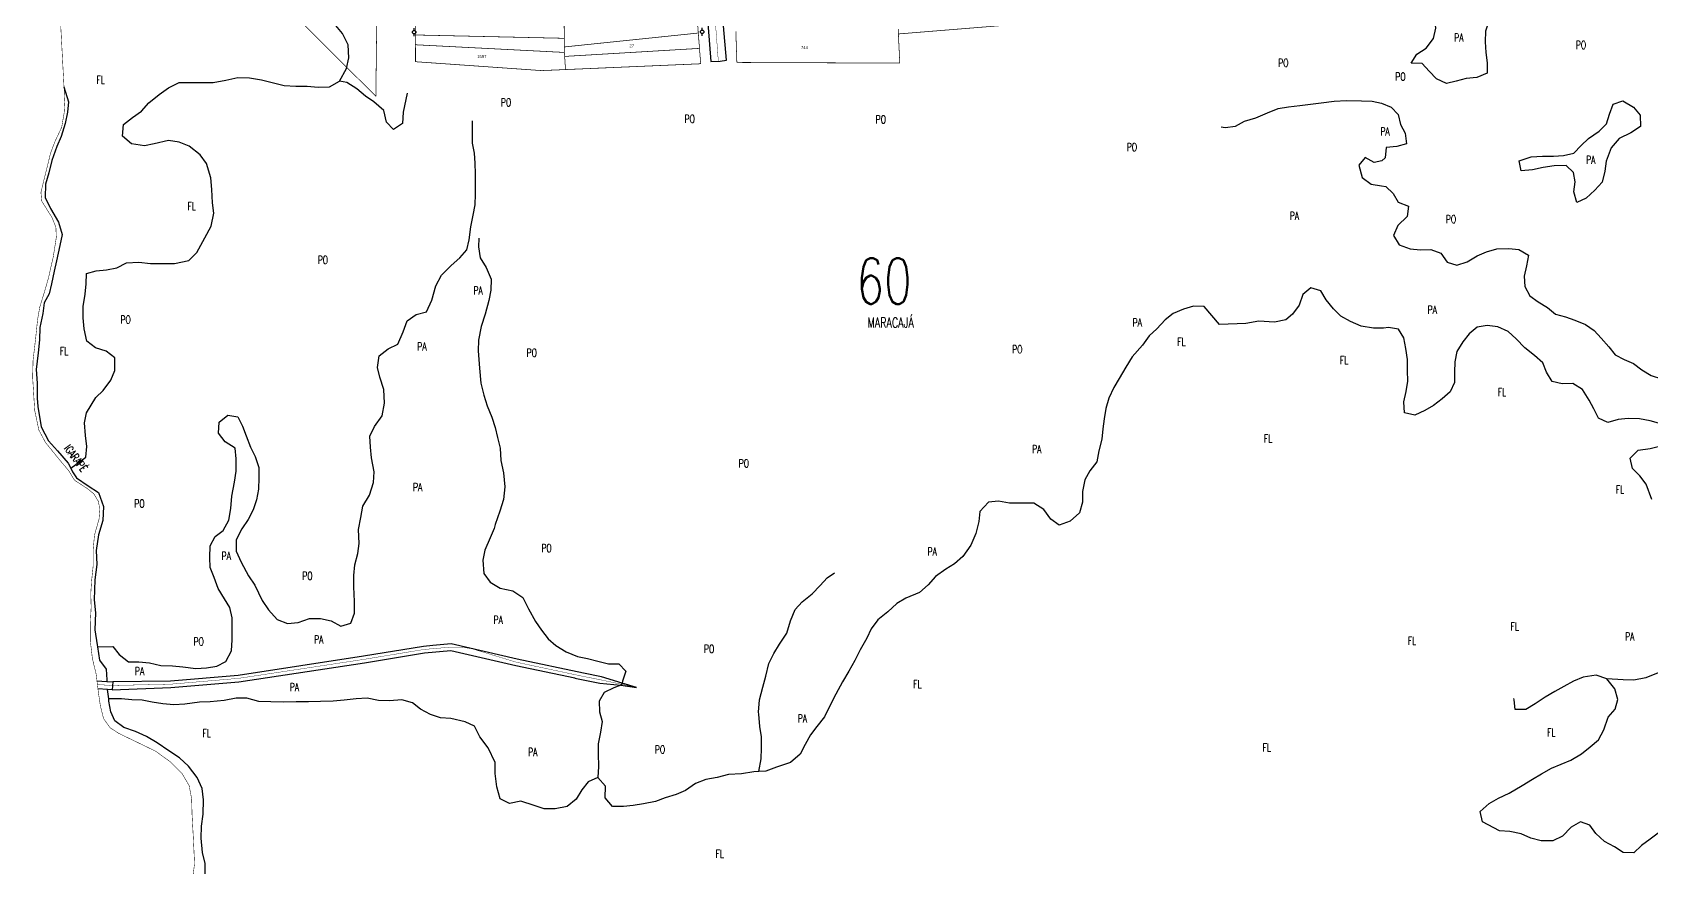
# Model space of a CAD drawing. Header units: millimetres. Extents: x 203684 to 206468, y 4869193 to 4871613.
# Drawn here: x 203732 to 204541, y 4870369 to 4870786 of the extents above; entities that cross this region are included whole.
import ezdxf
from ezdxf.enums import TextEntityAlignment as Align

# ---------------------------------------------------------------- set-up
doc = ezdxf.new("R2010")
doc.units = ezdxf.units.MM
for name, color, linetype in [('CD_MALHA_LOTES', 7, 'Continuous'), ('HD-CURSO-PERENE', 170, 'Continuous'), ('HD-TXT-PERENE', 170, 'Continuous'), ('LM-LIM-SETOR-FISCAL', 250, 'Continuous'), ('LM-TXT-LSF', 7, 'Continuous'), ('LT-POSTES', 7, 'Continuous'), ('RU-QUADRA', 210, 'Continuous'), ('SV-EIXO-RUA-N-PAV', 6, 'Continuous'), ('SV-EIXO-RUA-PAV', 20, 'Continuous'), ('SV-PONTE-BUEIRO', 251, 'Continuous'), ('SV-RUA-NAO-PAV', 7, 'Continuous'), ('SV-RUA-PAVIM', 7, 'Continuous'), ('Th_NmrPort', 1, 'Continuous'), ('VG-ORLA-VEGETACAO', 90, 'Continuous'), ('VG-TXT-VEGETACAO', 90, 'Continuous')]:
    doc.layers.add(name, color=color, linetype=linetype)
doc.styles.add('ARIAL', font='simplex.shx')

# ---------------------------------------------------------------- blocks, each defined once
blk = doc.blocks.new('COD092', base_point=(204504.092239, 4871060.025635))
at = {"layer": 'LT-POSTES'}
blk.add_line((204504.922233, 4871060.022296), (204506.0889, 4871060.022296), dxfattribs=at)
blk.add_lwpolyline([(204502.0889, 4871060.022296), (204503.255567, 4871060.022296), (204503.255567, 4871060.35563), (204503.755567, 4871060.85563), (204504.422233, 4871060.85563), (204504.922233, 4871060.35563), (204504.922233, 4871059.688963), (204504.422233, 4871059.188963), (204503.755567, 4871059.188963), (204503.255567, 4871059.688963), (204503.255567, 4871060.022296)], dxfattribs=at)

msp = doc.modelspace()

# ---------------------------------------------------------------- linework, layer by layer
at = {"layer": 'CD_MALHA_LOTES', "const_width": 0.35}
for points in [[(203895.52, 4870914.85), (203903.85, 4870853.49), (203904.67, 4870822.04), (203903.84, 4870754.54)], [(203903.84, 4870754.54), (203748.3, 4870909.29)], [(204063.2, 4870810.22), (204064.98, 4870786.12)], [(203923.65, 4870785.15), (203923.64, 4870793.55)], [(203998.04, 4870783.49), (203997.88, 4870793.8)], [(204228.68, 4870790.83), (204164.98, 4870785.66)], [(203923.65, 4870780.26), (203923.65, 4870785.15)], [(203923.65, 4870785.15), (203998.04, 4870783.49)], [(203998.11, 4870779.18), (203998.04, 4870783.49)], [(203998.11, 4870779.18), (204064.98, 4870786.12)], [(204064.98, 4870786.12), (204065.58, 4870778.45)], [(204084.26, 4870771.42), (204083.75, 4870786.93)], [(204164.98, 4870785.66), (204164.87, 4870788.19)], [(204164.98, 4870785.66), (204165.66, 4870771.1)], [(203923.65, 4870780.26), (203998.07, 4870776.43)], [(203923.66, 4870771.79), (203923.65, 4870780.26)], [(203998.07, 4870776.43), (203998.11, 4870779.18)], [(203998.2, 4870774.44), (203998.07, 4870776.43)], [(203998.2, 4870774.44), (204065.58, 4870778.45)], [(203998.61, 4870767.87), (203998.2, 4870774.44)], [(204065.58, 4870778.45), (204066.17, 4870770.77)], [(203998.61, 4870767.87), (203986.66, 4870767.36), (203923.66, 4870771.79)], [(204066.17, 4870770.77), (203998.61, 4870767.87)], [(204165.66, 4870771.1), (204084.26, 4870771.42)]]:
    msp.add_lwpolyline(points, dxfattribs=at)
at = {"layer": 'HD-CURSO-PERENE'}
for points in [[(203748, 4870759.22, 2.9), (203750.32, 4870751.75, 2.9), (203749.76, 4870746.55, 2.9), (203748.64, 4870740.93, 2.9), (203746.67, 4870734.47, 2.9), (203744.42, 4870729.41, 2.9), (203741.9, 4870722.39, 2.9), (203740.49, 4870716.21, 2.9), (203738.81, 4870710.59, 2.9), (203738.58, 4870703.99, 2.9), (203741.33, 4870698.51, 2.9), (203745.21, 4870691.73, 2.9), (203747.03, 4870685.48, 2.9), (203745.84, 4870679.94, 2.9), (203744.22, 4870672.38, 2.9), (203743.11, 4870667.22, 2.9), (203741.76, 4870660.91, 2.9), (203740.67, 4870655.87, 2.9), (203738.03, 4870651.3, 2.9), (203737.4, 4870646.11, 2.9), (203736, 4870639.08, 2.9), (203735.71, 4870632.9, 2.9), (203735.15, 4870626.44, 2.9), (203734.03, 4870618.01, 2.9), (203734.59, 4870611.27, 2.9), (203734.59, 4870603.69, 2.9), (203734.87, 4870599.61, 2.9), (203736.56, 4870589.5, 2.9), (203740.21, 4870582.47, 2.9), (203744.7, 4870577.42, 2.9), (203750.04, 4870571.24, 2.9), (203751.36, 4870568.76, 2.9), (203752.29, 4870567.02, 2.9), (203754.26, 4870563.93, 2.9), (203760.16, 4870560, 2.9), (203765.21, 4870556.63, 2.9), (203767.74, 4870549.6, 2.9), (203767.46, 4870542.58, 2.9), (203765.21, 4870535.55, 2.9), (203764.09, 4870527.69, 2.9), (203764.37, 4870520.66, 2.9), (203763.39, 4870513.08, 2.9), (203763.11, 4870502.96, 2.9), (203763.67, 4870496.5, 2.9), (203763.39, 4870488.07, 2.9), (203764.51, 4870480.49, 2.9), (203764.67, 4870479.58, 2.9), (203765.82, 4870472.86, 2.9), (203769.04, 4870468.36, 2.9), (203769.49, 4870463.03, 2.9), (203769.44, 4870462.27, 2.9)], [(203818.55, 4870365.97, 2.93), (203818.55, 4870371.33, 2.93), (203817.24, 4870376.87, 2.93), (203816.58, 4870383.91, 2.93), (203816.69, 4870389.96, 2.93), (203817.55, 4870395.98, 2.93), (203817.76, 4870403.16, 2.93), (203817.02, 4870408.7, 2.93), (203814.61, 4870414.21, 2.93), (203810.25, 4870419.95, 2.93), (203805.64, 4870424.13, 2.93), (203800.35, 4870427.52, 2.93), (203794.58, 4870431.55, 2.93), (203789.24, 4870434.69, 2.93), (203783.76, 4870437.3, 2.93), (203777.98, 4870439.32, 2.93), (203773.47, 4870442.53, 2.93), (203771.36, 4870447.08, 2.93), (203770.48, 4870452.46, 2.93), (203770.35, 4870453.54, 2.93), (203769.75, 4870458.24, 2.93)]]:
    msp.add_polyline3d(points, dxfattribs=at)
at = {"layer": 'LM-LIM-SETOR-FISCAL', "const_width": 0.25}
msp.add_lwpolyline([(203740.42, 4870901.01), (203748.41, 4870751.62), (203748.1, 4870746.33), (203746.85, 4870739.07), (203743.53, 4870732.02), (203741.25, 4870726), (203739.59, 4870719.15), (203737.72, 4870711.68), (203736.48, 4870706.5), (203736.89, 4870702.14), (203742.08, 4870693.84), (203743.95, 4870689.07), (203744.16, 4870684.09), (203742.7, 4870674.65), (203740.21, 4870663.65), (203737.93, 4870655.77), (203735.86, 4870649.13), (203734.82, 4870643.11), (203733.78, 4870633.15), (203732.54, 4870622.57), (203732.33, 4870614.27), (203732.95, 4870604.21), (203733.37, 4870597.57), (203735.44, 4870587.82), (203738.76, 4870581.59), (203746.02, 4870572.67), (203750.38, 4870567.49), (203753.29, 4870562.71), (203759.09, 4870558.98), (203762.83, 4870556.07), (203765.11, 4870552.34), (203765.94, 4870548.4), (203765.53, 4870543.42), (203763.24, 4870535.33), (203762.62, 4870528.58), (203762.62, 4870520.28), (203761.79, 4870512.4), (203761.38, 4870506.18), (203761.58, 4870499.33), (203761.17, 4870491.65), (203761.17, 4870482.32), (203762.21, 4870473.6), (203764.07, 4870465.92), (203765.11, 4870457.31), (203766.15, 4870450.26), (203767.81, 4870443.62), (203771.13, 4870439.06), (203775.28, 4870436.36), (203793.74, 4870427.44), (203801.21, 4870422.04), (203807.02, 4870416.23), (203810.55, 4870410.22), (203811.79, 4870403.58), (203812, 4870395.69), (203812.62, 4870384.39), (203813.25, 4870371.31), (203811.79, 4870359.7)], dxfattribs=at)
at = {"layer": 'RU-QUADRA', "const_width": 0.18}
for points in [[(203904.67, 4870822.04), (203903.84, 4870754.54), (203748.3, 4870909.29)], [(204063.2, 4870810.22), (204064.98, 4870786.12), (204065.58, 4870778.45), (204066.17, 4870770.77), (203998.61, 4870767.87), (203986.66, 4870767.36), (203923.66, 4870771.79), (203923.65, 4870780.26), (203923.65, 4870785.15), (203923.64, 4870793.55)], [(204228.68, 4870790.83), (204164.98, 4870785.66), (204165.66, 4870771.1), (204084.26, 4870771.42), (204083.75, 4870786.93)]]:
    msp.add_lwpolyline(points, dxfattribs=at)
at = {"layer": 'SV-EIXO-RUA-N-PAV', "linetype": 'Continuous', "const_width": 0.18}
msp.add_lwpolyline([(203764.7, 4870460.69), (203772.01, 4870460.24), (203801.23, 4870460.88), (203835.27, 4870463.8), (203864.4, 4870468.2), (203898.1, 4870473.32), (203927.85, 4870478.22), (203941.32, 4870479.4), (203946.41, 4870479.4), (203951.82, 4870478.59), (203974.08, 4870471.86), (204006.68, 4870464.94), (204016.31, 4870463.04), (204034.03, 4870459.23)], dxfattribs=at)
at = {"layer": 'SV-EIXO-RUA-PAV', "linetype": 'Continuous', "const_width": 0.18}
msp.add_lwpolyline([(204075, 4870772.08), (204070.86, 4870826.04), (204068.41, 4870866.98), (204066.27, 4870908.37), (204064.13, 4870949.77), (204063.82, 4870958.42), (204064.83, 4870964.62), (204063.21, 4870969.29), (204062.45, 4870975.25), (204061.11, 4870996.69)], dxfattribs=at)
at = {"layer": 'SV-PONTE-BUEIRO'}
for points in [[(203764.47, 4870462.6, 3.1), (203769.44, 4870462.27, 3.1), (203772.36, 4870462.07, 3.1), (203772.1, 4870458.08, 3.1)], [(203772.1, 4870458.08, 3.1), (203769.75, 4870458.24, 3.1), (203764.96, 4870458.56, 3.1)]]:
    msp.add_polyline3d(points, dxfattribs=at)
at = {"layer": 'SV-RUA-NAO-PAV'}
msp.add_polyline3d([(203772.1, 4870458.08, 3.68), (203801.42, 4870459.17, 3.35), (203835.35, 4870461.98, 3.36), (203898.22, 4870471.63, 3.42), (203928.13, 4870476.49, 3.62), (203941.28, 4870477.68, 4.53), (203973.82, 4870470.19, 5.42), (204003.27, 4870463.99, 5.33), (204003.25, 4870463.93, 5.34), (204015.77, 4870461.38, 5.34), (204026.22, 4870460.31, 5.34), (204034.03, 4870459.23, 5.34), (204027.01, 4870461.39, 5.34), (204016.59, 4870464.58, 5.34), (204007.56, 4870466.42, 5.34), (204007.57, 4870466.45, 5.33), (203974.53, 4870473.42, 5.42), (203941.51, 4870481.01, 4.53), (203932.36, 4870480.19, 3.62), (203927.72, 4870479.77, 3.62), (203897.7, 4870474.89, 3.42), (203834.96, 4870465.25, 3.36), (203801.26, 4870462.46, 3.35), (203772.36, 4870462.07, 3.68)], dxfattribs=at)
at = {"layer": 'SV-RUA-PAVIM'}
msp.add_polyline3d([(204059.47, 4870961.59, 7.17), (204063.72, 4870881.7, 6.59), (204068.36, 4870808.16, 6.57), (204071.28, 4870771.95, 6.29), (204075.83, 4870772.11, 6.29), (204079.02, 4870772.5, 6.29), (204073.88, 4870831.76, 6.79), (204070.53, 4870897.01, 6.8), (204069.11, 4870924.4, 6.8)], dxfattribs=at)
at = {"layer": 'VG-ORLA-VEGETACAO'}
for points in [[(203751.36, 4870568.76, 8.01), (203758.99, 4870574.33, 8.14), (203759.47, 4870579.67, 8.21), (203758.73, 4870585.1, 8.24), (203758.32, 4870591.5, 8.24), (203759.2, 4870596.49, 8.22), (203763.93, 4870604.01, 8.22), (203767.55, 4870607.59, 8.22), (203771.4, 4870612.74, 8.22), (203773.48, 4870617.52, 8.22), (203773.35, 4870623.83, 8.21), (203769.07, 4870627.27, 8.21), (203763.77, 4870628.91, 8.2), (203759.41, 4870632.2, 8.25), (203758.13, 4870638.36, 8.3), (203757.52, 4870643.91, 8.3), (203757.64, 4870649.61, 8.29), (203758.64, 4870655.7, 8.29), (203759.11, 4870660.82, 8.29), (203759.33, 4870666.05, 8.29), (203764.15, 4870667.39, 8.28), (203769.22, 4870667.86, 8.28), (203774.36, 4870668.92, 8.28), (203779.26, 4870671.42, 8.28), (203785.48, 4870671.74, 8.29), (203791.23, 4870671, 8.32), (203797.15, 4870670.96, 8.41), (203803.15, 4870670.98, 8.41), (203810.47, 4870672.5, 8.44), (203814.42, 4870676.58, 8.42), (203818.42, 4870683.86, 8.42), (203821.53, 4870689.61, 8.42), (203822.91, 4870696.21, 8.42), (203822.26, 4870701.38, 8.42), (203821.92, 4870708.04, 8.47), (203821.39, 4870713.83, 8.56), (203819.17, 4870721.03, 8.58), (203816.09, 4870725.24, 8.59), (203810.51, 4870729.54, 8.58), (203805.55, 4870731.65, 8.58), (203800.15, 4870732.43, 8.58), (203793.13, 4870730.71, 8.59), (203788.19, 4870729.71, 8.6), (203781.69, 4870730.71, 8.56), (203777.21, 4870734.62, 8.55), (203777.79, 4870740.36, 8.7), (203782.24, 4870743.95, 8.66), (203786.76, 4870747.01, 8.65), (203790.46, 4870751.33, 8.7), (203795.49, 4870755.49, 8.71), (203800.25, 4870758.83, 8.7), (203805.6, 4870761.37, 8.73), (203810.64, 4870761.45, 8.76), (203815.7, 4870761.41, 8.72), (203822.54, 4870761.33, 8.99), (203828.8, 4870762.53, 9.24), (203834.85, 4870763.97, 9.56), (203840.73, 4870763.8, 9.6), (203846.77, 4870762.68, 9.67), (203852.73, 4870761.22, 9.66), (203857.97, 4870759.96, 9.67), (203863.89, 4870759.63, 9.67), (203869.52, 4870759.57, 9.66), (203875.02, 4870759.07, 9.62), (203880.66, 4870759.31, 9.62), (203885.64, 4870762.09, 9.62), (203889.11, 4870768.43, 9.62), (203890.33, 4870773.7, 9.62), (203890.04, 4870780.22, 9.58), (203887.24, 4870785.95, 9.48), (203883.86, 4870789.95, 9.46)], [(204459.98, 4870792.05, 5.05), (204458.39, 4870787.02, 5.05), (204458.17, 4870781.65, 5.01), (204458.59, 4870776.33, 4.94), (204459.24, 4870771.18, 4.9), (204459.2, 4870766.04, 4.74), (204454.03, 4870763.99, 4.73), (204448.78, 4870763.36, 4.73), (204443.78, 4870762.04, 4.73), (204438.87, 4870760.95, 4.73), (204433.9, 4870763.27, 4.73), (204430.21, 4870767.08, 4.72), (204426.7, 4870770.96, 4.72), (204421.31, 4870771.12, 4.72), (204424.07, 4870775.64, 4.72), (204428.78, 4870778.56, 4.73), (204432.45, 4870783.47, 4.74), (204433.52, 4870788.57, 4.71), (204433.19, 4870791.74, 4.71)], [(203919.45, 4870756.15, 4.75), (203917.58, 4870746.66, 4.75), (203917.16, 4870740.88, 4.75), (203912.73, 4870737.92, 4.76), (203909.12, 4870741.64, 4.79), (203907.78, 4870747.37, 4.79), (203902.86, 4870751.69, 4.79), (203898.68, 4870754.58, 4.79), (203894.28, 4870758.24, 4.79), (203889.4, 4870761.43, 4.78), (203885.64, 4870762.09, 4.78)], [(204326.33, 4870739.19, 6.73), (204328.24, 4870739, 6.73), (204333.4, 4870739.54, 6.73), (204337.98, 4870742.08, 6.73), (204343.52, 4870743.84, 6.73), (204349.47, 4870746.34, 6.73), (204354.73, 4870748.48, 6.73), (204359.85, 4870749.32, 6.73), (204365.62, 4870749.9, 6.73), (204371, 4870750.62, 6.73), (204376.24, 4870751.3, 6.73), (204382.7, 4870752.12, 6.73), (204388.87, 4870752.43, 6.73), (204396.37, 4870752.33, 6.73), (204401.71, 4870752.07, 6.73), (204406.32, 4870751.12, 4.1), (204411.21, 4870749.13, 4.1), (204414.65, 4870745.46, 4.1), (204415.9, 4870740.47, 4.1), (204418.24, 4870736.04, 4.1), (204418.97, 4870730.81, 4.05), (204414.13, 4870729.41, 4.03), (204408.8, 4870728.88, 4.02), (204408.28, 4870723.83, 4.02), (204406.61, 4870722.26, 6.73), (204402.71, 4870721.5, 6.73), (204398.25, 4870724.03, 6.73), (204395.12, 4870720.08, 6.73), (204396.74, 4870713.9, 6.73), (204401.28, 4870710.63, 6.73), (204406.45, 4870709.78, 4.03), (204408.6, 4870709.49, 4.03), (204412.25, 4870706.04, 4.03), (204414.78, 4870701.59, 4.03), (204419.86, 4870699.61, 4.03), (204419.28, 4870694.44, 4.03), (204414.64, 4870689.91, 4.18), (204412.47, 4870685, 4.14), (204415.17, 4870680.26, 3.91), (204420.67, 4870678.41, 3.91), (204425.89, 4870677.87, 4), (204431.13, 4870677.93, 3.89), (204436, 4870676.17, 3.88), (204439.16, 4870671.6, 3.88), (204444.07, 4870670.17, 3.91), (204449.28, 4870671.86, 3.99), (204454.13, 4870674.79, 3.99), (204458.86, 4870676.9, 4.15), (204463.96, 4870678.26, 4.36), (204470.08, 4870678.53, 4.36), (204475.1, 4870678.02, 4.36), (204479.93, 4870675.16, 4.36), (204478.89, 4870669.88, 4.36), (204477.67, 4870664.74, 4.36), (204478, 4870659.56, 4.47), (204480.59, 4870654.79, 4.5), (204484.67, 4870651.79, 4.33), (204489.39, 4870649.03, 4.33), (204493.39, 4870645.73, 4.29), (204498.29, 4870644.34, 4.06), (204503.07, 4870642.78, 4.06), (204508.32, 4870640.56, 4.06), (204512.73, 4870637.49, 4.06), (204516.14, 4870633.63, 4.06), (204520.04, 4870629.45, 4.06), (204523.1, 4870625.33, 4.29), (204527.7, 4870623.1, 4.29), (204532.37, 4870621, 4.29), (204536.48, 4870617.88, 4.18), (204541.23, 4870615.02, 4.12), (204546.38, 4870613.44, 4.15)], [(203764.67, 4870479.58, 4.76), (203772.34, 4870479.66, 4.76), (203775.64, 4870475.78, 4.76), (203780.16, 4870472.13, 4.77), (203785.32, 4870472.05, 4.79), (203790.8, 4870471.51, 4.8), (203796.36, 4870470.22, 4.8), (203802.19, 4870470.04, 4.8), (203807.37, 4870469.58, 4.79), (203813.89, 4870468.74, 4.8), (203819.17, 4870469.08, 4.82), (203824.39, 4870469.86, 4.82), (203828.88, 4870472.24, 4.82), (203831.74, 4870477.56, 4.82), (203832, 4870483, 4.82), (203832.01, 4870488.81, 4.82), (203832.07, 4870493.99, 4.82), (203830.84, 4870499.26, 4.82), (203828.16, 4870503.54, 4.82), (203825.06, 4870508.71, 4.82), (203823.12, 4870514.21, 4.82), (203821.13, 4870519.18, 4.82), (203820.81, 4870524.24, 4.82), (203821.05, 4870529.91, 4.82), (203823.6, 4870534.67, 4.82), (203827.6, 4870537.69, 4.82), (203830.35, 4870542.86, 4.82), (203831.43, 4870548.62, 4.82), (203831.86, 4870554.75, 4.83), (203833.2, 4870561.73, 4.83), (203834.07, 4870567.3, 4.85), (203834.05, 4870573.5, 4.91), (203833.49, 4870578.75, 4.92), (203828.59, 4870581.97, 5.01), (203825.28, 4870586.32, 5.03), (203825.54, 4870591.68, 5.18), (203829.88, 4870595.22, 5.35), (203834.91, 4870594.42, 5.38), (203837.22, 4870589.71, 5.54), (203839.08, 4870584.89, 5.74), (203841.14, 4870579.26, 5.79), (203843.53, 4870574.64, 5.79), (203845.39, 4870569.03, 5.79), (203845.39, 4870563.99, 5.79), (203845.18, 4870558.3, 5.79), (203844.28, 4870552.88, 5.79), (203842.51, 4870547.9, 5.79), (203840.01, 4870543.13, 5.8), (203836.79, 4870538.49, 5.8), (203833.96, 4870533.05, 5.79), (203834, 4870527.38, 5.79), (203836.51, 4870521.82, 5.79), (203840.13, 4870514.99, 5.79), (203843.33, 4870510.28, 5.8), (203847.1, 4870502.64, 5.8), (203850.14, 4870498.01, 5.78), (203854.58, 4870493.25, 5.77), (203859.62, 4870491.22, 5.7), (203864.96, 4870491.76, 5.56), (203870.77, 4870493.68, 5.46), (203876.11, 4870493.74, 5.52), (203881.55, 4870492.5, 5.37), (203886.33, 4870489.91, 5.28), (203891.33, 4870491.43, 5.13), (203893.21, 4870496.4, 5.16), (203893.22, 4870502.26, 5.13), (203892.86, 4870509.43, 4.85), (203892.87, 4870515.23, 4.6), (203893.29, 4870520.52, 4.66), (203894.76, 4870526.1, 4.66), (203895.46, 4870531.18, 4.66), (203895.25, 4870538.15, 4.9), (203896.27, 4870544.12, 4.89), (203897.37, 4870549.78, 4.83), (203900.6, 4870555.34, 4.82), (203902.74, 4870561.57, 4.83), (203902.95, 4870566.95, 5.06), (203901.59, 4870574.02, 5.09), (203901.12, 4870579.26, 5.07), (203900.82, 4870584.79, 5.08), (203903.17, 4870589.61, 5.08), (203907.05, 4870595, 5.08), (203908.22, 4870601.3, 5.08), (203907.78, 4870608.01, 5.09), (203905.84, 4870614.21, 5.15), (203904.63, 4870619.12, 5.15), (203905.43, 4870624.86, 5.15), (203910.06, 4870628.4, 5.15), (203914.8, 4870630.7, 5.15), (203917.58, 4870636.83, 5.15), (203919.43, 4870642.33, 5.15), (203924.05, 4870645.45, 5.15), (203929.18, 4870646.81, 5.15), (203931.82, 4870652.62, 5.15), (203933.83, 4870659.78, 5.15), (203936.59, 4870665.19, 5.15), (203941.42, 4870669.97, 5.16), (203945.82, 4870673.81, 5.12), (203949.36, 4870677.87, 4.97), (203950.53, 4870682.8, 4.91), (203951.35, 4870689.36, 4.7), (203952.48, 4870695.17, 4.76), (203953.54, 4870700.37, 4.76), (203953.59, 4870705.56, 4.77), (203953.61, 4870710.58, 4.77), (203953.65, 4870715.73, 4.78), (203953.5, 4870721.15, 4.78), (203953.1, 4870726.17, 4.81), (203952.14, 4870731.18, 4.82), (203952.15, 4870736.54, 4.81), (203952.15, 4870741.69, 4.81), (203952.15, 4870742.33, 4.82)], [(203955.35, 4870683.74, 4.71), (203955.15, 4870679.33, 4.71), (203956.02, 4870673.83, 4.71), (203958.92, 4870668.96, 4.71), (203961.46, 4870663.14, 4.71), (203961.25, 4870657.65, 4.71), (203960.35, 4870652.55, 4.71), (203958.48, 4870645.64, 4.71), (203956.52, 4870639.46, 4.71), (203955.07, 4870632.75, 4.71), (203955.01, 4870627.33, 4.71), (203955.56, 4870618.7, 4.71), (203956.26, 4870611.17, 4.71), (203957.81, 4870605.25, 4.71), (203959.49, 4870599.96, 4.71), (203961.79, 4870594.24, 4.71), (203963.49, 4870589.03, 4.71), (203964.68, 4870584.11, 4.71), (203965.92, 4870578.74, 4.71), (203966.31, 4870572.62, 4.71), (203967.59, 4870566.45, 4.71), (203968.35, 4870559.45, 4.71), (203967.7, 4870553.06, 4.71), (203965.88, 4870547.3, 4.73), (203963.43, 4870540.63, 4.91), (203963.05, 4870538.69, 7.56), (203960.96, 4870533.99, 7.59), (203958.24, 4870527.74, 7.59), (203957.3, 4870522.8, 7.59), (203957.87, 4870516.21, 7.61), (203960.93, 4870511.79, 7.61), (203966.05, 4870508.84, 7.6), (203972.29, 4870507.54, 7.61), (203977.23, 4870504.17, 7.62), (203980.17, 4870498.55, 7.62), (203983.56, 4870492.18, 7.61), (203986.66, 4870487.94, 7.59), (203990, 4870483.57, 7.5), (203993.76, 4870480.17, 7.17), (203998.98, 4870477.02, 7.21), (204004.6, 4870474.76, 7.11), (204009.6, 4870473.72, 7.04), (204014.78, 4870472.33, 6.58), (204020.12, 4870471.11, 6.57), (204025.24, 4870470.97, 6.57), (204028.7, 4870467.33, 6.57), (204027.16, 4870462.46, 6.57), (204027.01, 4870461.39, 6.57), (204026.22, 4870460.31, 6.57), (204022.79, 4870459.1, 6.57), (204017.95, 4870456.74, 6.57), (204015.5, 4870452.34, 6.57), (204015.54, 4870447.11, 6.57), (204016.98, 4870442.21, 6.57), (204016.15, 4870436.94, 6.57), (204014.89, 4870431.16, 6.57), (204014.91, 4870426.03, 6.55), (204015.16, 4870419.85, 6.55), (204014.7, 4870414.22, 6.55)], [(204545.94, 4870590.97, 4.03), (204540.63, 4870592.4, 4.04), (204535.32, 4870593.39, 4.04), (204529.7, 4870593.52, 4.09), (204524.61, 4870593.03, 4.13), (204519.53, 4870591.53, 3.82), (204514.91, 4870593.69, 3.81), (204512.56, 4870598.34, 3.88), (204510.14, 4870602.81, 4.08), (204506.78, 4870608.05, 4.15), (204502.01, 4870611, 4.15), (204496.65, 4870610.89, 4.15), (204491.74, 4870612.02, 4.15), (204488.86, 4870616.8, 4.15), (204486.98, 4870621.44, 4.15), (204482.92, 4870625.09, 4.15), (204478.05, 4870628.88, 4.15), (204473.64, 4870633.32, 4.15), (204469.62, 4870637.11, 4.15), (204464.59, 4870639.3, 4.15), (204459.19, 4870640, 4.15), (204454.21, 4870639.18, 4.15), (204450.28, 4870635.87, 4.05), (204447.13, 4870631.89, 3.86), (204444.09, 4870627.13, 3.72), (204443.06, 4870621.87, 3.65), (204442.85, 4870616.75, 3.57), (204442.8, 4870611.54, 3.55), (204440.74, 4870606.9, 3.55), (204436.7, 4870603.37, 3.55), (204432.35, 4870600.16, 3.55), (204428.01, 4870597.63, 3.55), (204422.98, 4870595.19, 3.55), (204417.92, 4870596.44, 3.52), (204417.63, 4870601.96, 3.52), (204418.81, 4870607.06, 3.52), (204419.64, 4870612.17, 3.55), (204419.45, 4870617.52, 3.7), (204419.44, 4870623.13, 3.75), (204418.51, 4870628.59, 3.75), (204417.62, 4870633.87, 3.75), (204414.93, 4870638.21, 3.65), (204409.84, 4870638.99, 3.55), (204407.41, 4870638.75, 3.55), (204402.39, 4870638.77, 4.86), (204396.31, 4870639.75, 4.87), (204390.95, 4870642.06, 4.88), (204386.05, 4870644.66, 5.19), (204382.37, 4870648.37, 5.74), (204378.77, 4870652.91, 6.01), (204376.11, 4870657.3, 6.41), (204371.05, 4870658.84, 6.53), (204367.11, 4870655.44, 6.54), (204365.28, 4870650.27, 6.53), (204361.95, 4870645.62, 6.53), (204358.58, 4870642.81, 6.47), (204352.96, 4870641.68, 6.26), (204345.09, 4870642.25, 6.12), (204338.65, 4870641.01, 5.28), (204325.43, 4870640.56, 4.85), (204317.83, 4870649.61, 4.86), (204312.41, 4870649.63, 4.86), (204307.46, 4870648.15, 4.84), (204302.22, 4870646.05, 4.68), (204298.32, 4870642.85, 4.66), (204294.13, 4870638.39, 4.57), (204290.31, 4870634.82, 4.58), (204286.96, 4870630.26, 4.56), (204281.76, 4870624.32, 4.56), (204278.61, 4870619.24, 4.53), (204275.25, 4870613.59, 4.54), (204272.7, 4870609.05, 4.54), (204270.1, 4870603.78, 4.67), (204268.63, 4870598.56, 4.81), (204267.77, 4870593.44, 4.86), (204267.19, 4870588.35, 5.01), (204266.7, 4870583.27, 5.21), (204265.16, 4870577.38, 5.2), (204264.07, 4870571.92, 5.2), (204260.61, 4870567.5, 5.19), (204258.07, 4870562.89, 5.2), (204256.94, 4870557.05, 5.2), (204256.94, 4870551.8, 5.23), (204255.47, 4870546.5, 5.3), (204250.89, 4870542.24, 5.32), (204245.28, 4870540.36, 5.34), (204241.15, 4870543.38, 5.34), (204237.73, 4870548.13, 5.34), (204232.59, 4870551.23, 5.34), (204226.27, 4870551.31, 5.34), (204220.46, 4870551.3, 5.34), (204215, 4870552.28, 5.34), (204209.98, 4870551.78, 5.35), (204205.72, 4870547.16, 4.73), (204205.13, 4870542.19, 4.75), (204203.63, 4870536.13, 4.7), (204201.26, 4870530.34, 4.68), (204197.22, 4870524.62, 4.68), (204193.05, 4870520.98, 4.68), (204188.73, 4870518.38, 4.68), (204183.57, 4870514.62, 4.69), (204179.78, 4870510.45, 4.69), (204175.52, 4870506.73, 4.69), (204168.63, 4870503.83, 4.7), (204164.25, 4870501.23, 4.7), (204159.7, 4870497.01, 4.72), (204154.68, 4870493.07, 4.72), (204151.36, 4870488.58, 4.72), (204149.21, 4870483.82, 4.72), (204145.91, 4870478.1, 4.72), (204143.18, 4870472.69, 4.72), (204140.24, 4870467.35, 4.72), (204137.03, 4870462.09, 4.72), (204133.79, 4870455.9, 4.72), (204131.12, 4870450.68, 4.72), (204128.02, 4870444.57, 4.72), (204124.25, 4870439.71, 4.72), (204121.13, 4870435.55, 4.72), (204118.32, 4870430.72, 4.72), (204115.86, 4870425.98, 4.73), (204111.01, 4870421.84, 4.78), (204104.13, 4870419.46, 4.82), (204098.75, 4870417.48, 4.85), (204095.22, 4870417.24, 4.85), (204092.76, 4870417.08, 4.87), (204086.58, 4870416.1, 4.86), (204080.14, 4870415.72, 4.87), (204074.42, 4870414.2, 4.87), (204068.75, 4870413.35, 4.87), (204063.65, 4870411.21, 4.87), (204058.57, 4870407.72, 4.87), (204053.94, 4870405.74, 4.87), (204048.42, 4870404.2, 4.93), (204043.56, 4870402.24, 5.12), (204037.59, 4870401.15, 5.15), (204032.51, 4870400.21, 5.4), (204027.53, 4870399.75, 5.54), (204022.19, 4870399.73, 5.54), (204018.49, 4870404.15, 5.56), (204018.67, 4870409.94, 5.56), (204014.7, 4870414.22, 5.56), (204009.93, 4870412.1, 5.56), (204006.81, 4870408.18, 5.56), (204003.93, 4870403.5, 5.56), (203999.46, 4870399.82, 5.56), (203993.46, 4870398.62, 5.6), (203988.02, 4870398.62, 5.6), (203982.94, 4870400.34, 5.6), (203976.32, 4870402.45, 5.26), (203970.65, 4870401.27, 5.13), (203965.97, 4870403.59, 5.18), (203964.36, 4870409.66, 5.18), (203963.42, 4870416.2, 5.18), (203963.46, 4870421.85, 5.18), (203959.97, 4870429.12, 5.18), (203955.77, 4870434.58, 5.13), (203953.17, 4870439.89, 5.1), (203948.55, 4870442.03, 5.04), (203941.39, 4870443.73, 4.84), (203936.15, 4870444.14, 4.64), (203931.11, 4870445.74, 4.22), (203926.11, 4870448.46, 3.88), (203922.09, 4870451.51, 3.56), (203916.75, 4870452.99, 3.48), (203910.65, 4870452.63, 3.47), (203905.25, 4870452.75, 3.47), (203899.47, 4870453.9, 3.49), (203893.98, 4870453.6, 3.5), (203887.96, 4870452.82, 3.5), (203882.46, 4870452.42, 3.63), (203876.16, 4870452.22, 3.72), (203870.12, 4870452.14, 3.71), (203864.07, 4870452.01, 3.71), (203857.59, 4870451.89, 3.72), (203851.43, 4870452.13, 3.89), (203845.41, 4870452.21, 4.01), (203839.35, 4870453.96, 4.05), (203834.08, 4870453.96, 4.05), (203828.1, 4870452.72, 4.06), (203821.08, 4870452, 4.06), (203815.76, 4870451.88, 4.06), (203808.35, 4870450.86, 4.09), (203802.93, 4870450.63, 4.2), (203797.35, 4870451.07, 4.21), (203792.07, 4870451.87, 4.21), (203786.99, 4870452.95, 4.21), (203781.83, 4870453.13, 3.93), (203776.79, 4870453.58, 3.44), (203770.35, 4870453.54, 3.08)], [(204541.57, 4870553.19, 3.59), (204538.62, 4870560.82, 3.59), (204535.51, 4870564.88, 3.59), (204531.9, 4870568.63, 3.59), (204530.73, 4870573.74, 3.8), (204534.7, 4870577.7, 3.87), (204540.61, 4870578.68, 3.87), (204545.96, 4870579.9, 3.87)], [(204095.22, 4870417.24, 6.57), (204096.33, 4870423.55, 6.57), (204096.53, 4870428.91, 6.57), (204096.56, 4870434.66, 6.57), (204095.78, 4870439.72, 6.57), (204095.17, 4870445.91, 6.54), (204095.03, 4870446.84, 6.54), (204095.59, 4870453.01, 6.47), (204097.2, 4870459.42, 6.46), (204098.66, 4870464.82, 6.45), (204100.27, 4870471.25, 6.46), (204102.71, 4870476.15, 6.46), (204105.62, 4870480.93, 6.46), (204109.22, 4870486.44, 6.46), (204111.11, 4870492.48, 6.46), (204113.47, 4870498.16, 6.46), (204116.93, 4870501.97, 6.46), (204121.82, 4870506.03, 6.46), (204125.9, 4870510.15, 6.47), (204129.41, 4870514.07, 6.18), (204132.99, 4870516.57, 6.18)], [(204544.73, 4870466.63, 4.05), (204538.49, 4870464.01, 3.74), (204532.46, 4870462.91, 3.74), (204527.17, 4870463.02, 3.74), (204519, 4870463.58, 3.74)], [(204544.69, 4870386.47, 5.17), (204540.68, 4870383.48, 5.09), (204536.27, 4870380.29, 5.19), (204532.46, 4870376.59, 5.63), (204527.22, 4870376.75, 5.76), (204522.92, 4870379.6, 6.02), (204517.84, 4870382.23, 6.13), (204513.48, 4870386.31, 6.46), (204510.51, 4870390.39, 6.56), (204505.77, 4870392.15, 6.56), (204501.23, 4870389.44, 6.56), (204496.84, 4870384.98, 6.56), (204491.99, 4870382.64, 6.26), (204486.18, 4870382.71, 6.09), (204481.03, 4870383.91, 5.65), (204476.17, 4870386.14, 5.34), (204470.6, 4870387.3, 5.24), (204465.32, 4870387.6, 5.24), (204456.85, 4870392.06, 4.8), (204455.63, 4870397.29, 4.8), (204460.23, 4870401.21, 4.8), (204464.8, 4870403.92, 4.8), (204470.16, 4870406.49, 4.8), (204476.78, 4870410.26, 4.8), (204481.78, 4870413.44, 4.8), (204486.31, 4870416.03, 4.8), (204491.32, 4870418.95, 4.8), (204496.12, 4870420.94, 4.8), (204500.97, 4870422.97, 5), (204506.41, 4870426.04, 5), (204510.69, 4870429.63, 5.08), (204514.77, 4870433.09, 5.24), (204517.43, 4870438.14, 5.26), (204519.62, 4870444.36, 5.26), (204523.17, 4870448.36, 5.26), (204524.5, 4870453.22, 5.26), (204524.52, 4870453.27, 5.26), (204523.07, 4870458.57, 5.2), (204519, 4870463.58, 4.83), (204513.76, 4870465.43, 4.8), (204507.11, 4870464.39, 4.76), (204502.28, 4870462.45, 4.69), (204497.45, 4870459.71, 4.58), (204492.96, 4870457.25, 4.54), (204488.14, 4870454.39, 4.54), (204486.26, 4870453.1, 4.54), (204483.21, 4870451, 4.54), (204478.5, 4870448.26, 4.54), (204473.25, 4870448.16, 4.4), (204472.62, 4870453.06, 4.13), (204472.53, 4870453.76, 4.13)]]:
    msp.add_polyline3d(points, dxfattribs=at)
msp.add_polyline3d([(204502.39, 4870716.43, 4.86), (204498.72, 4870719.88, 4.86), (204492.73, 4870719.84, 4.86), (204487.18, 4870718.91, 4.86), (204481.8, 4870717.78, 4.86), (204476.25, 4870717.33, 4.83), (204475.27, 4870722.34, 4.65), (204481.14, 4870724.25, 4.66), (204486.84, 4870724.65, 4.69), (204492.33, 4870724.6, 4.73), (204497.43, 4870724.88, 4.77), (204502.48, 4870726.04, 4.79), (204506.26, 4870729.87, 4.79), (204509.86, 4870733.51, 4.91), (204515.19, 4870737.11, 5), (204518.9, 4870740.72, 5), (204520.38, 4870745.56, 5), (204522.16, 4870750.59, 5), (204526.96, 4870752.2, 5), (204532.36, 4870749.12, 5.04), (204535.74, 4870745.04, 5.03), (204535.83, 4870739.51, 5.03), (204530.98, 4870736.28, 5.03), (204525.15, 4870733.41, 5.04), (204521.14, 4870728.74, 5.24), (204518.72, 4870722.2, 5.22), (204517.98, 4870717.08, 4.92), (204516.75, 4870711.6, 4.87), (204513.06, 4870707.56, 4.65), (204508.64, 4870703.64, 4.52), (204503.94, 4870701.52, 4.52), (204502.52, 4870706.72, 4.6), (204503.13, 4870711.76, 4.6)], close=True, dxfattribs=at)

# ---------------------------------------------------------------- block references
at = {"layer": 'LT-POSTES'}
for p, rotation in [((203922.95, 4870786.61, 5.16), 91), ((204066.9, 4870786.77, 6.78), 92)]:
    msp.add_blockref('COD092', p, dxfattribs=dict(at, rotation=rotation))

# ---------------------------------------------------------------- texts
at = {"layer": 'HD-TXT-PERENE', "style": 'ARIAL', "width": 0.7}
msp.add_text('IGARAPÉ', height=4, rotation=307, dxfattribs=at).set_placement((203747.81, 4870578.59))
at = {"layer": 'LM-TXT-LSF', "style": 'ARIAL', "width": 0.7}
for s, height, p in [('60', 23, (204144.03, 4870650.73)), ('MARACAJÁ', 5, (204149.59, 4870638.99))]:
    msp.add_text(s, height=height, dxfattribs=at).set_placement(p)
at = {"layer": 'Th_NmrPort', "color": 1}
for s, p in [('1597', (203954.49, 4870774.37)), ('27', (204030.58, 4870779.74)), ('744', (204116.29, 4870778.82))]:
    msp.add_text(s, height=1.5, dxfattribs=at).set_placement(p, align=Align.MIDDLE_LEFT)
at = {"layer": 'VG-TXT-VEGETACAO', "style": 'ARIAL', "width": 0.7}
for s, p in [('PA', (204442.71, 4870781.85, 6.26)), ('PO', (204503.53, 4870778.14, 5.98)), ('PO', (204354.77, 4870769.22, 6.73)), ('PO', (204413.3, 4870762.34, 6.08)), ('FL', (203764.2, 4870760.68, 8.05)), ('PO', (203966.34, 4870749.5, 6.9)), ('PO', (204058.11, 4870741.23, 6.9)), ('PO', (204153.62, 4870740.96, 6.91)), ('PA', (204405.84, 4870735, 6.73)), ('PO', (204279.09, 4870727.13, 6.92)), ('PA', (204508.63, 4870720.82, 6.26)), ('FL', (203809.71, 4870697.58, 8.03)), ('PA', (204360.55, 4870692.84, 6.73)), ('PO', (204438.57, 4870691.09, 6.08)), ('PO', (203874.8, 4870670.8, 4.72)), ('PA', (203952.59, 4870655.55, 4.72)), ('PO', (203776.21, 4870640.97, 4.72)), ('PA', (204429.45, 4870645.94, 6.26)), ('PA', (204282.03, 4870639.49, 6.94)), ('FL', (203745.97, 4870625.23, 8.03)), ('PA', (203924.53, 4870627.5, 4.72)), ('PO', (203979.18, 4870624.4, 6.9)), ('PO', (204221.82, 4870626.14, 6.9)), ('FL', (204304.36, 4870629.88)), ('FL', (204385.65, 4870620.7, 4.71)), ('FL', (204464.5, 4870604.76, 6.08)), ('PA', (204231.8, 4870576.31, 6.94)), ('FL', (204347.62, 4870581.56)), ('PO', (204085.17, 4870569.18, 6.9)), ('PA', (203922.43, 4870557.3, 4.72)), ('FL', (204523.48, 4870556.05, 6.08)), ('PO', (203783.15, 4870549.1, 4.71)), ('PA', (203826.75, 4870522.92, 4.72)), ('PO', (203986.57, 4870526.85, 6.9)), ('PA', (204179.53, 4870525.12, 6.94)), ('PO', (203867.08, 4870512.97, 4.72)), ('PA', (203962.66, 4870491.07, 4.72)), ('FL', (204470.89, 4870487.74, 6.08)), ('PO', (203812.74, 4870480.15, 4.71)), ('PA', (203873, 4870481.23, 4.72)), ('FL', (204419.56, 4870480.57, 6.08)), ('PA', (204528.15, 4870482.68, 3.09)), ('PO', (204067.83, 4870476.52, 6.9)), ('PA', (203783.43, 4870465.41, 4.72)), ('PA', (203860.82, 4870457.45, 4.72)), ('FL', (204172.38, 4870458.95)), ('PA', (204114.67, 4870441.8, 6.94)), ('FL', (203817.19, 4870434.34)), ('FL', (204489.14, 4870434.75, 4.84)), ('PA', (203979.93, 4870425.01, 4.71)), ('PO', (204043.27, 4870426.23, 6.94)), ('FL', (204347.02, 4870427.23)), ('FL', (204073.63, 4870374.21))]:
    msp.add_text(s, height=4, dxfattribs=at).set_placement(p)

doc.saveas('drawing.dxf')
